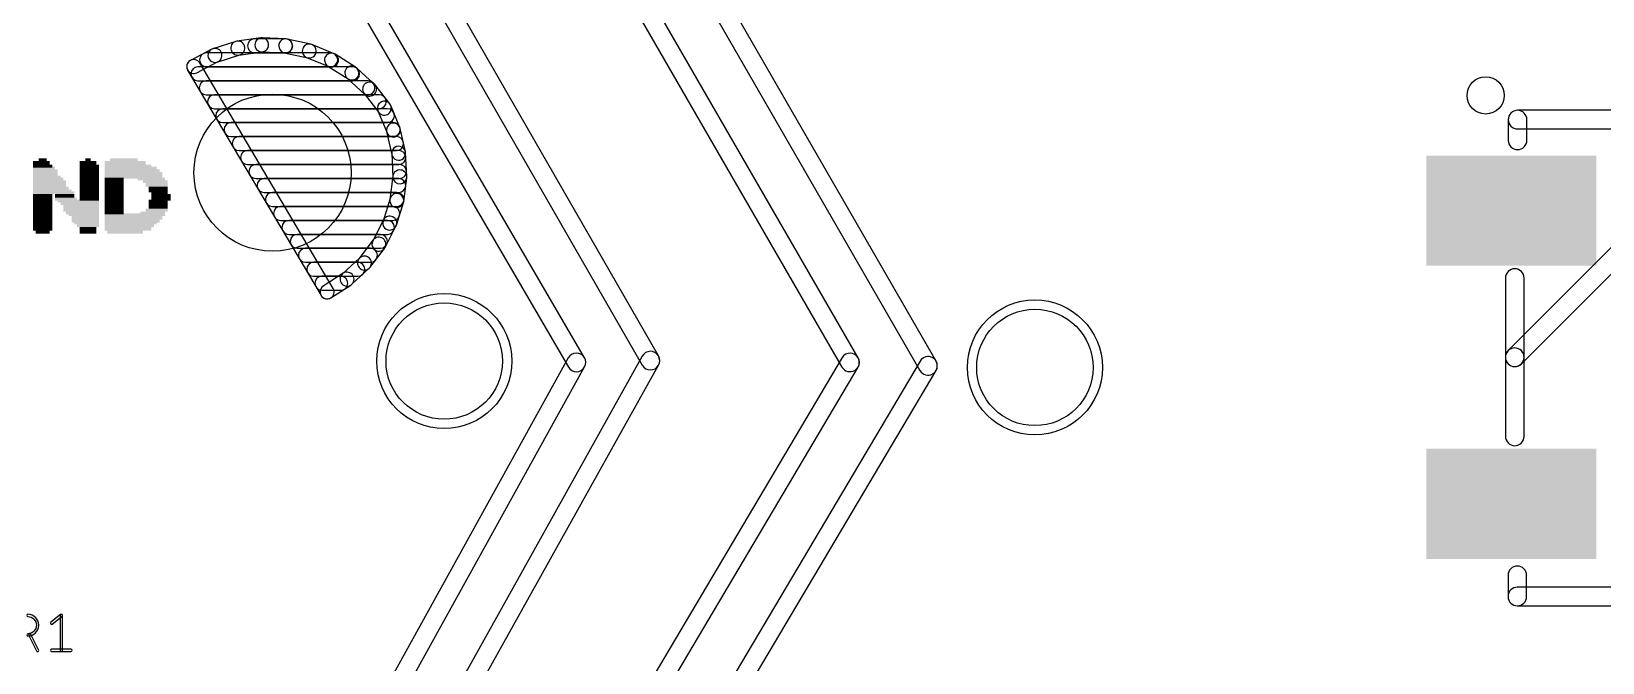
# Model space of a CAD drawing. Extents: x 0.02 to 3.96, y 0.03 to 4.16.
# Drawn here: x 2.526 to 3.201, y 3.137 to 3.408 of the extents above; entities that cross this region are included whole.
import ezdxf

# ---------------------------------------------------------------- set-up
doc = ezdxf.new("R2010")
doc.units = 0
for name, color, linetype in [('17', 82, 'CONTINUOUS'), ('20', 253, 'CONTINUOUS'), ('21', 253, 'CONTINUOUS'), ('25', 253, 'CONTINUOUS'), ('29', 253, 'CONTINUOUS')]:
    doc.layers.add(name, color=color, linetype=linetype)

# ---------------------------------------------------------------- blocks, each defined once
blk = doc.blocks.new('RECT')
blk.add_solid([(-0.5, -0.5), (0.5, -0.5), (-0.5, 0.5), (0.5, 0.5)])
blk = doc.blocks.new('ROUNDP')
blk.add_circle((0, 0), 0.5)

msp = doc.modelspace()

# ---------------------------------------------------------------- linework, layer by layer
at = {"layer": '20'}
for points in [[(2.391033, 3.955506), (2.788283, 3.264756, 1), (2.795217, 3.268744), (2.397967, 3.959494, 1)], [(2.880964, 3.268), (2.484964, 3.95375, 1), (2.478036, 3.94975), (2.874036, 3.264, 1)], [(2.371544, 3.924486), (2.756544, 3.263986, 1), (2.763456, 3.268014), (2.378456, 3.928514, 1)], [(2.914465, 3.266498), (2.533965, 3.926498, 1), (2.527035, 3.922502), (2.907535, 3.262502, 1)], [(2.7565, 3.267936), (2.59075, 2.968186, 1), (2.59775, 2.964314), (2.7635, 3.264064, 1)], [(2.621494, 2.953053), (2.795244, 3.264803, 1), (2.788256, 3.268697), (2.614506, 2.956947, 1)], [(2.782443, 3.097463), (2.880943, 3.263963, 1), (2.874057, 3.268037), (2.775557, 3.101537, 1)], [(2.907559, 3.266539), (2.802059, 3.088539, 1), (2.808941, 3.084461), (2.914441, 3.262461, 1)]]:
    msp.add_lwpolyline(points, format="xyb", close=True, dxfattribs=at)
for centre in [(2.70322, 3.266553), (2.9569, 3.26382)]:
    msp.add_circle(centre, 0.025, dxfattribs=at)
at = {"layer": '21'}
for points in [[(3.35979, 3.3743), (3.16419, 3.3743, 1), (3.16419, 3.3663), (3.35979, 3.3663, 1)], [(3.16019, 3.3703), (3.16019, 3.3614, 1), (3.16819, 3.3614), (3.16819, 3.3703, 1)], [(3.165818, 3.265372), (3.265818, 3.365372, 1), (3.260162, 3.371028), (3.160162, 3.271028, 1)], [(3.16699, 3.2682), (3.16699, 3.3022, 1), (3.15899, 3.3022), (3.15899, 3.2682, 1)], [(3.16699, 3.2342), (3.16699, 3.2682, 1), (3.15899, 3.2682), (3.15899, 3.2342, 1)], [(3.16809, 3.1654), (3.16809, 3.1745, 1), (3.16009, 3.1745), (3.16009, 3.1654, 1)], [(3.35899, 3.1694), (3.16409, 3.1694, 1), (3.16409, 3.1614), (3.35899, 3.1614, 1)]]:
    msp.add_lwpolyline(points, format="xyb", close=True, dxfattribs=at)
msp.add_circle((3.15049, 3.3807), 0.008, dxfattribs=at)
at = {"layer": '25'}
for points in [[(2.524417, 3.149417, 1), (2.524417, 3.148417, 1), (2.524417, 3.15775, 1), (2.524417, 3.15675, -1)], [(2.524417, 3.149417, 1), (2.524417, 3.148417, 1), (2.524417, 3.15775, 1), (2.524417, 3.15675, -1)], [(2.53488, 3.153526), (2.539046, 3.15686, 1), (2.538422, 3.15764), (2.534255, 3.154307, 1)], [(2.53488, 3.153526), (2.539046, 3.15686, 1), (2.538422, 3.15764), (2.534255, 3.154307, 1)], [(2.538234, 3.15725), (2.538234, 3.14225, 1), (2.539234, 3.14225), (2.539234, 3.15725, 1)], [(2.538234, 3.15725), (2.538234, 3.14225, 1), (2.539234, 3.14225), (2.539234, 3.15725, 1)], [(2.529031, 3.142474), (2.525697, 3.14914, 1), (2.524803, 3.148693), (2.528136, 3.142026, 1)], [(2.529031, 3.142474), (2.525697, 3.14914, 1), (2.524803, 3.148693), (2.528136, 3.142026, 1)], [(2.534567, 3.14175), (2.542901, 3.14175, 1), (2.542901, 3.14275), (2.534567, 3.14275, 1)], [(2.534567, 3.14175), (2.542901, 3.14175, 1), (2.542901, 3.14275), (2.534567, 3.14275, 1)]]:
    msp.add_lwpolyline(points, format="xyb", close=True, dxfattribs=at)
at = {"layer": '29'}
for points in [[(2.60336, 3.400565), (2.59421, 3.395769, 1), (2.596995, 3.390455), (2.606145, 3.39525, 1)], [(2.613686, 3.4039), (2.603842, 3.400766, 1), (2.605662, 3.395049), (2.615506, 3.398183, 1)], [(2.624434, 3.405392), (2.614196, 3.404015, 1), (2.614996, 3.398068), (2.625234, 3.399445, 1)], [(2.621724, 3.399), (2.635069, 3.399, 1), (2.635069, 3.405), (2.621724, 3.405, 1)], [(2.635278, 3.404994), (2.624957, 3.405416, 1), (2.624712, 3.399421), (2.635033, 3.398999, 1)], [(2.645889, 3.402719), (2.635797, 3.404927, 1), (2.634515, 3.399066), (2.644606, 3.396858, 1)], [(2.655943, 3.398637), (2.646388, 3.402563, 1), (2.644107, 3.397014), (2.653662, 3.393087, 1)], [(2.593021, 3.391584), (2.650335, 3.294713, 1), (2.655499, 3.297769), (2.598184, 3.39464, 1)], [(2.601113, 3.393), (2.654467, 3.393, 1), (2.654467, 3.399), (2.601113, 3.399, 1)], [(2.665135, 3.392871), (2.656407, 3.398397, 1), (2.653198, 3.393327), (2.661926, 3.387801, 1)], [(2.597444, 3.387), (2.663899, 3.387, 1), (2.663899, 3.393), (2.597444, 3.393, 1)], [(2.673187, 3.385595), (2.665551, 3.392553, 1), (2.66151, 3.388118), (2.669146, 3.38116, 1)], [(2.600994, 3.381), (2.670484, 3.381, 1), (2.670484, 3.387), (2.600994, 3.387, 1)], [(2.604543, 3.375), (2.675317, 3.375, 1), (2.675317, 3.381), (2.604543, 3.381, 1)], [(2.679853, 3.377033), (2.673541, 3.385211, 1), (2.668791, 3.381545), (2.675103, 3.373367, 1)], [(2.608093, 3.369), (2.678818, 3.369, 1), (2.678818, 3.375), (2.608093, 3.375, 1)], [(2.684182, 3.366957), (2.680245, 3.376359, 1), (2.674711, 3.374041), (2.678647, 3.36464, 1)], [(2.611643, 3.363), (2.68133, 3.363, 1), (2.68133, 3.369), (2.611643, 3.369, 1)], [(2.686585, 3.356517), (2.684341, 3.366459, 1), (2.678488, 3.365138), (2.680732, 3.355196, 1)], [(2.615193, 3.357), (2.682724, 3.357, 1), (2.682724, 3.363), (2.615193, 3.363, 1)], [(2.618743, 3.351), (2.683747, 3.351, 1), (2.683747, 3.357), (2.618743, 3.357, 1)], [(2.687139, 3.345818), (2.686655, 3.355999, 1), (2.680662, 3.355714), (2.681146, 3.345534, 1)], [(2.622293, 3.345), (2.684032, 3.345, 1), (2.684032, 3.351), (2.622293, 3.351, 1)], [(2.685827, 3.335186), (2.687119, 3.345296, 1), (2.681167, 3.346056), (2.679876, 3.335946, 1)], [(2.625843, 3.339), (2.683673, 3.339, 1), (2.683673, 3.345), (2.625843, 3.345, 1)], [(2.629393, 3.333), (2.682907, 3.333, 1), (2.682907, 3.339), (2.629393, 3.339, 1)], [(2.682689, 3.324943), (2.685716, 3.334675, 1), (2.679987, 3.336457), (2.676959, 3.326725, 1)], [(2.632943, 3.327), (2.68112, 3.327, 1), (2.68112, 3.333), (2.632943, 3.333, 1)], [(2.636493, 3.321), (2.678878, 3.321, 1), (2.678878, 3.327), (2.636493, 3.327, 1)], [(2.677819, 3.3154), (2.68249, 3.324459, 1), (2.677158, 3.327209), (2.672486, 3.31815, 1)], [(2.640043, 3.315), (2.675784, 3.315, 1), (2.675784, 3.321), (2.640043, 3.321, 1)], [(2.643593, 3.309), (2.671518, 3.309, 1), (2.671518, 3.315), (2.643593, 3.315, 1)], [(2.671366, 3.306848), (2.67754, 3.314958, 1), (2.672766, 3.318592), (2.666592, 3.310482, 1)], [(2.647143, 3.303), (2.666093, 3.303, 1), (2.666093, 3.309), (2.647143, 3.309, 1)], [(2.663527, 3.299546), (2.671015, 3.306461, 1), (2.666944, 3.310869), (2.659456, 3.303954, 1)], [(2.650693, 3.297), (2.658767, 3.297, 1), (2.658767, 3.303), (2.650693, 3.303, 1)], [(2.654538, 3.293717), (2.663113, 3.299226, 1), (2.65987, 3.304274), (2.651295, 3.298765, 1)]]:
    msp.add_lwpolyline(points, format="xyb", close=True, dxfattribs=at)
for centre in [(2.70322, 3.266553), (2.9569, 3.26382)]:
    msp.add_circle(centre, 0.029, dxfattribs=at)

# ---------------------------------------------------------------- block references
at = {"layer": '17', "xscale": 0.0675, "yscale": 0.0675, "rotation": 300}
msp.add_blockref('ROUNDP', (2.6295, 3.3475), dxfattribs=at)
msp.add_blockref('ROUNDP', (2.6295, 3.3475), dxfattribs=at)
at = {"layer": '21'}
for p, xscale, yscale in [((2.530167, 3.351673), 0.007087, 0.001575), ((2.530167, 3.351673), 0.007087, 0.001575), ((2.531348, 3.349508), 0.009449, 0.001181), ((2.531348, 3.349508), 0.009449, 0.001181), ((2.530758, 3.350295), 0.008268, 0.001181), ((2.530758, 3.350295), 0.008268, 0.001181), ((2.531939, 3.348327), 0.01063, 0.001181), ((2.531939, 3.348327), 0.01063, 0.001181), ((2.531939, 3.346949), 0.01063, 0.001575), ((2.531939, 3.346949), 0.01063, 0.001575), ((2.530758, 3.353051), 0.003543, 0.001181), ((2.530758, 3.353051), 0.003543, 0.001181), ((2.550246, 3.351673), 0.007087, 0.001575), ((2.550246, 3.351673), 0.007087, 0.001575), ((2.550837, 3.350295), 0.008268, 0.001181), ((2.550837, 3.350295), 0.008268, 0.001181), ((2.550837, 3.349508), 0.008268, 0.001181), ((2.550837, 3.349508), 0.008268, 0.001181), ((2.550837, 3.348327), 0.008268, 0.001181), ((2.550837, 3.348327), 0.008268, 0.001181), ((2.550837, 3.346949), 0.008268, 0.001575), ((2.550837, 3.346949), 0.008268, 0.001575), ((2.550246, 3.353051), 0.002362, 0.001181), ((2.550246, 3.353051), 0.002362, 0.001181), ((2.566191, 3.351673), 0.017717, 0.001575), ((2.566191, 3.351673), 0.017717, 0.001575), ((2.569734, 3.346949), 0.024803, 0.001575), ((2.569734, 3.346949), 0.024803, 0.001575), ((2.567372, 3.350295), 0.020079, 0.001181), ((2.567372, 3.350295), 0.020079, 0.001181), ((2.568553, 3.349508), 0.022441, 0.001181), ((2.568553, 3.349508), 0.022441, 0.001181), ((2.569144, 3.348327), 0.023622, 0.001181), ((2.569144, 3.348327), 0.023622, 0.001181), ((2.5656, 3.353051), 0.011811, 0.001181), ((2.5656, 3.353051), 0.011811, 0.001181), ((2.53312, 3.344783), 0.012992, 0.001181), ((2.53312, 3.344783), 0.012992, 0.001181), ((2.533711, 3.343602), 0.014173, 0.001181), ((2.533711, 3.343602), 0.014173, 0.001181), ((2.533711, 3.342224), 0.014173, 0.001575), ((2.533711, 3.342224), 0.014173, 0.001575), ((2.534301, 3.340846), 0.015354, 0.001181), ((2.534301, 3.340846), 0.015354, 0.001181), ((2.53253, 3.345571), 0.011811, 0.001181), ((2.53253, 3.345571), 0.011811, 0.001181), ((2.534892, 3.339665), 0.016535, 0.001181), ((2.534892, 3.339665), 0.016535, 0.001181), ((2.550837, 3.345571), 0.008268, 0.001181), ((2.550837, 3.345571), 0.008268, 0.001181), ((2.550837, 3.344783), 0.008268, 0.001181), ((2.550837, 3.344783), 0.008268, 0.001181), ((2.550837, 3.343602), 0.008268, 0.001181), ((2.550837, 3.343602), 0.008268, 0.001181), ((2.550837, 3.342224), 0.008268, 0.001575), ((2.550837, 3.342224), 0.008268, 0.001575), ((2.550837, 3.340846), 0.008268, 0.001181), ((2.550837, 3.340846), 0.008268, 0.001181), ((2.550837, 3.339665), 0.008268, 0.001181), ((2.550837, 3.339665), 0.008268, 0.001181), ((2.569734, 3.345571), 0.024803, 0.001181), ((2.569734, 3.345571), 0.024803, 0.001181), ((2.561467, 3.344783), 0.008268, 0.001181), ((2.561467, 3.344783), 0.008268, 0.001181), ((2.561467, 3.343602), 0.008268, 0.001181), ((2.561467, 3.343602), 0.008268, 0.001181), ((2.561467, 3.342224), 0.008268, 0.001575), ((2.561467, 3.342224), 0.008268, 0.001575), ((2.561467, 3.340846), 0.008268, 0.001181), ((2.561467, 3.340846), 0.008268, 0.001181), ((2.561467, 3.339665), 0.008268, 0.001181), ((2.561467, 3.339665), 0.008268, 0.001181), ((2.577411, 3.344783), 0.011811, 0.001181), ((2.577411, 3.344783), 0.011811, 0.001181), ((2.579183, 3.343602), 0.01063, 0.001181), ((2.579183, 3.343602), 0.01063, 0.001181), ((2.579774, 3.342224), 0.009449, 0.001575), ((2.579774, 3.342224), 0.009449, 0.001575), ((2.580364, 3.340846), 0.008268, 0.001181), ((2.580364, 3.340846), 0.008268, 0.001181), ((2.580364, 3.339665), 0.008268, 0.001181), ((2.580364, 3.339665), 0.008268, 0.001181), ((2.535482, 3.338878), 0.017717, 0.001181), ((2.535482, 3.338878), 0.017717, 0.001181), ((2.530758, 3.3375), 0.008268, 0.001575), ((2.530758, 3.3375), 0.008268, 0.001575), ((2.530758, 3.336122), 0.008268, 0.001181), ((2.530758, 3.336122), 0.008268, 0.001181), ((2.530758, 3.335335), 0.008268, 0.001181), ((2.530758, 3.335335), 0.008268, 0.001181), ((2.530758, 3.334154), 0.008268, 0.001181), ((2.530758, 3.334154), 0.008268, 0.001181), ((2.530758, 3.332776), 0.008268, 0.001575), ((2.530758, 3.332776), 0.008268, 0.001575), ((2.540797, 3.336122), 0.009449, 0.001181), ((2.540797, 3.336122), 0.009449, 0.001181), ((2.540207, 3.3375), 0.008268, 0.001575), ((2.540207, 3.3375), 0.008268, 0.001575), ((2.546112, 3.335335), 0.017717, 0.001181), ((2.546112, 3.335335), 0.017717, 0.001181), ((2.546703, 3.334154), 0.016535, 0.001181), ((2.546703, 3.334154), 0.016535, 0.001181), ((2.547293, 3.332776), 0.015354, 0.001575), ((2.547293, 3.332776), 0.015354, 0.001575), ((2.550837, 3.338878), 0.008268, 0.001181), ((2.550837, 3.338878), 0.008268, 0.001181), ((2.550837, 3.3375), 0.008268, 0.001575), ((2.550837, 3.3375), 0.008268, 0.001575), ((2.550837, 3.336122), 0.008268, 0.001181), ((2.550837, 3.336122), 0.008268, 0.001181), ((2.561467, 3.338878), 0.008268, 0.001181), ((2.561467, 3.338878), 0.008268, 0.001181), ((2.561467, 3.3375), 0.008268, 0.001575), ((2.561467, 3.3375), 0.008268, 0.001575), ((2.561467, 3.336122), 0.008268, 0.001181), ((2.561467, 3.336122), 0.008268, 0.001181), ((2.561467, 3.335335), 0.008268, 0.001181), ((2.561467, 3.335335), 0.008268, 0.001181), ((2.561467, 3.334154), 0.008268, 0.001181), ((2.561467, 3.334154), 0.008268, 0.001181), ((2.561467, 3.332776), 0.008268, 0.001575), ((2.561467, 3.332776), 0.008268, 0.001575), ((2.580364, 3.335335), 0.008268, 0.001181), ((2.580364, 3.335335), 0.008268, 0.001181), ((2.580364, 3.334154), 0.008268, 0.001181), ((2.580364, 3.334154), 0.008268, 0.001181), ((2.580364, 3.332776), 0.008268, 0.001575), ((2.580364, 3.332776), 0.008268, 0.001575), ((2.580955, 3.338878), 0.007087, 0.001181), ((2.580955, 3.338878), 0.007087, 0.001181), ((2.581545, 3.3375), 0.008268, 0.001575), ((2.581545, 3.3375), 0.008268, 0.001575), ((2.581545, 3.336122), 0.008268, 0.001181), ((2.581545, 3.336122), 0.008268, 0.001181), ((2.530758, 3.331398), 0.008268, 0.001181), ((2.530758, 3.331398), 0.008268, 0.001181), ((2.530758, 3.330217), 0.008268, 0.001181), ((2.530758, 3.330217), 0.008268, 0.001181), ((2.530758, 3.329429), 0.008268, 0.001181), ((2.530758, 3.329429), 0.008268, 0.001181), ((2.530758, 3.328051), 0.008268, 0.001575), ((2.530758, 3.328051), 0.008268, 0.001575), ((2.530758, 3.326673), 0.008268, 0.001181), ((2.530758, 3.326673), 0.008268, 0.001181), ((2.547293, 3.331398), 0.015354, 0.001181), ((2.547293, 3.331398), 0.015354, 0.001181), ((2.547884, 3.330217), 0.014173, 0.001181), ((2.547884, 3.330217), 0.014173, 0.001181), ((2.548474, 3.329429), 0.012992, 0.001181), ((2.548474, 3.329429), 0.012992, 0.001181), ((2.549065, 3.328051), 0.011811, 0.001575), ((2.549065, 3.328051), 0.011811, 0.001575), ((2.549065, 3.326673), 0.011811, 0.001181), ((2.549065, 3.326673), 0.011811, 0.001181), ((2.569734, 3.328051), 0.024803, 0.001575), ((2.569734, 3.328051), 0.024803, 0.001575), ((2.561467, 3.331398), 0.008268, 0.001181), ((2.561467, 3.331398), 0.008268, 0.001181), ((2.561467, 3.330217), 0.008268, 0.001181), ((2.561467, 3.330217), 0.008268, 0.001181), ((2.570325, 3.329429), 0.025984, 0.001181), ((2.570325, 3.329429), 0.025984, 0.001181), ((2.569144, 3.326673), 0.023622, 0.001181), ((2.569144, 3.326673), 0.023622, 0.001181), ((2.578002, 3.330217), 0.01063, 0.001181), ((2.578002, 3.330217), 0.01063, 0.001181), ((2.579774, 3.331398), 0.009449, 0.001181), ((2.579774, 3.331398), 0.009449, 0.001181), ((2.530758, 3.325886), 0.008268, 0.001181), ((2.530758, 3.325886), 0.008268, 0.001181), ((2.530758, 3.324705), 0.008268, 0.001181), ((2.530758, 3.324705), 0.008268, 0.001181), ((2.530758, 3.323327), 0.008268, 0.001575), ((2.530758, 3.323327), 0.008268, 0.001575), ((2.530758, 3.321949), 0.005906, 0.001181), ((2.530758, 3.321949), 0.005906, 0.001181), ((2.549656, 3.325886), 0.01063, 0.001181), ((2.549656, 3.325886), 0.01063, 0.001181), ((2.550246, 3.324705), 0.009449, 0.001181), ((2.550246, 3.324705), 0.009449, 0.001181), ((2.550246, 3.323327), 0.007087, 0.001575), ((2.550246, 3.323327), 0.007087, 0.001575), ((2.550246, 3.321949), 0.007087, 0.001181), ((2.550246, 3.321949), 0.007087, 0.001181), ((2.568553, 3.325886), 0.022441, 0.001181), ((2.568553, 3.325886), 0.022441, 0.001181), ((2.567963, 3.324705), 0.02126, 0.001181), ((2.567963, 3.324705), 0.02126, 0.001181), ((2.567372, 3.323327), 0.020079, 0.001575), ((2.567372, 3.323327), 0.020079, 0.001575), ((2.566191, 3.321949), 0.015354, 0.001181), ((2.566191, 3.321949), 0.015354, 0.001181)]:
    msp.add_blockref('RECT', p, dxfattribs=dict(at, xscale=xscale, yscale=yscale))
at = {"layer": '29', "xscale": 0.073, "yscale": 0.04737, "rotation": 180}
for p in [(3.161533, 3.331192), (3.161533, 3.205208)]:
    msp.add_blockref('RECT', p, dxfattribs=at)

doc.saveas('drawing.dxf')
